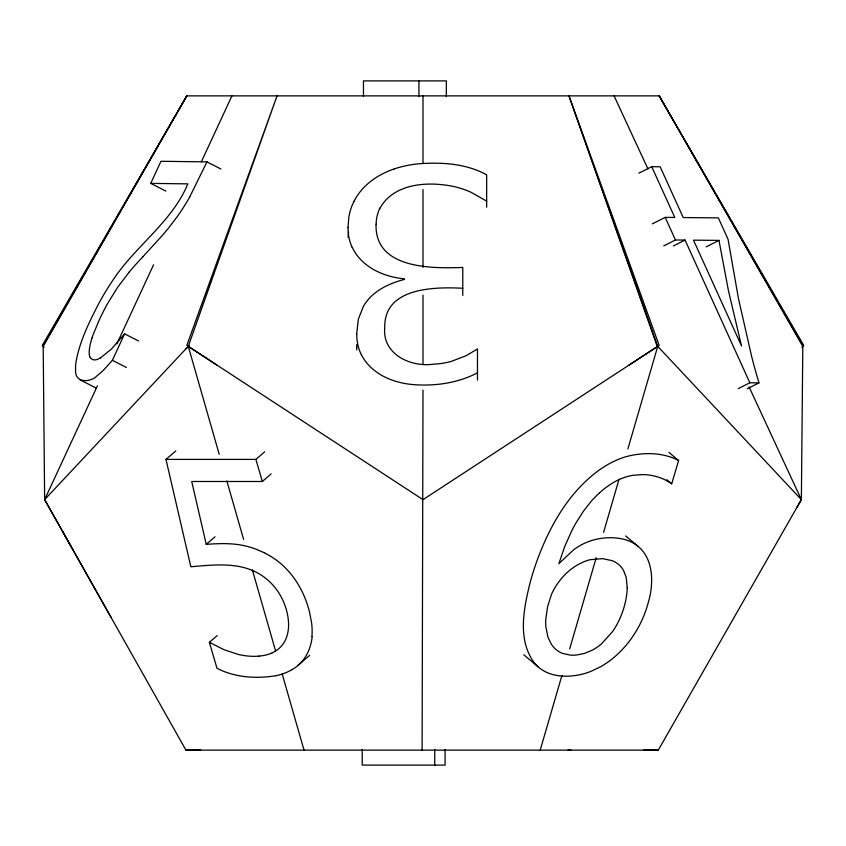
<?xml version="1.0" encoding="UTF-8"?>
<svg xmlns="http://www.w3.org/2000/svg" width="846" height="846" viewBox="0 0 846 846"><rect width="100%" height="100%" fill="white"/><g stroke="black" fill="none" stroke-linecap="round" stroke-linejoin="round"><path stroke-width="1.27" d="M422.112 750.127L423 390.122M796.89 507.484L801.374 499.648L802.812 345.411L659.182 95.873L186.818 95.873L42.3 345.411L44.108 347.315M376.068 224.211C374.577 269.07 431.735 268.563 462.773 267.452L462.773 295.518M347.981 227.648L348.838 217.126A66.2 59.283 0 0 1 354.051 201.232M356.674 333.884L358.355 319.069L363.389 306.379A51.278 45.927 0 0 1 371.796 295.814C380.859 287.365 392.597 282.469 404.451 279.423L404.451 278.82C383.672 276.98 361.538 267.082 352.243 247.328M356.674 347.209L356.769 344.629M348.076 237.388L348.584 232.153M540.203 750.127L561.934 675.457M569.675 648.871L596.197 557.736M603.568 532.42L619.039 479.259M627.891 448.888L657.733 346.363L568.967 95.873L659.182 345.411L423 499.648L186.818 345.411L277.033 95.873L188.267 346.363L186.025 348.753M599.412 492.964A64.592 47.429 -50 0 1 617.146 480.517A55.889 41.031 -50 0 1 632.861 475.304L642.526 474.585A84.727 62.213 -50 0 1 668.509 481.723L671.682 483.827L678.629 460.531L668.89 452.367M165.869 191.101L150.747 183.381L160.952 161.279L206.963 161.882L220.922 168.999M150.747 183.381L187.865 183.868C171.495 223.058 133.922 246.958 111.609 282.152A79.482 22.387 -63 0 0 101.076 299.347A78.118 22.007 -63 0 0 98.168 304.687C89.19 322.178 80.359 340.134 76.447 359.539A55.011 15.492 -63 0 0 75.643 365.567A59.104 16.645 -63 0 0 75.611 370.633C74.892 383.27 90.755 382.741 97.237 375.603A80.137 22.578 -63 0 0 104.481 369.142L112.381 360.301L124.605 333.842L138.564 340.959M206.963 161.882L189.747 196.896M191.63 750.138L185.94 750.127L44.637 499.637L97.427 385.818M116.885 343.888L153.56 264.809M201.359 161.766L231.931 95.873M354.083 201.242C362.056 185.348 377.559 174.509 394.12 169.01M379.981 208.201C394.014 182.884 428.562 181.245 453.636 186.501A85.023 76.151 0 0 1 470.831 192.169L486.662 201.158M643.552 750.127L658.283 750.127L801.363 499.637L749.133 387.024M43.199 346.363L186.818 95.873L43.188 345.411L44.637 499.637L71.18 546.685M124.605 333.842L111.545 348.912L100.41 358.027M129.29 271.978L117.668 287.259L107.463 303.746A74.945 21.108 -63 0 0 99.035 320.497L93.409 333.959A39.328 11.083 -63 0 0 92.098 337.808M44.637 499.637L189.155 345.411M142.71 256.941L162.062 235.706A149.552 42.131 -63 0 0 168.999 227.468L177.078 216.851A70.81 19.944 -63 0 0 189.758 196.917M801.892 347.315L803.7 345.411L659.182 95.873L802.801 346.363M599.402 492.943L596.589 495.608A78.593 57.708 -50 0 0 591.121 501.414L583.359 511.312L576.168 522.595A129.195 94.847 -50 0 0 571.695 530.876L564.716 546.548L558.836 563.7L573.704 549.741A52.008 38.186 -50 0 1 583.18 543.915C595.542 537.845 610.04 536.142 623.46 539.209A65.332 47.968 -50 0 1 633.252 543.037C653.535 554.511 654.349 581.752 648.512 601.686A108.552 79.693 -50 0 1 646.249 609.268C639.756 628.641 627.891 646.323 611.912 659.129A69.15 50.771 -50 0 1 600.226 666.944L590.857 671.386A71.699 52.642 -50 0 1 581.181 674.442C567.708 677.487 552.279 677.202 540.668 668.879A65.502 48.085 -50 0 1 534.228 662.799C517.096 639.439 523.854 607.904 530.283 581.963A262.059 192.402 -50 0 1 536.343 562.558C549.128 526.889 568.755 491.674 600.237 469.329A86.133 63.239 -50 0 1 612.906 461.853A78.414 57.57 -50 0 1 625.966 456.703C643.108 452.102 662.661 452.113 678.629 460.531M272.052 652.911C297.094 641.532 289.67 606.339 276.029 588.943A41.613 30.181 49.3 0 0 269.493 581.604L267.664 579.944A45.208 32.783 49.3 0 0 259.574 574.053C238.762 561.691 213.858 564.853 190.847 566.757L165.985 459.399L175.767 450.992M165.985 459.399L255.873 459.399L264.671 451.838M264.216 552.734L256.222 549.265A87.053 63.122 49.3 0 0 249.475 547.034C235.452 542.836 220.679 543.312 206.234 544.359L191.725 481.49L262.355 481.49L271.154 473.929M206.234 544.359L215.043 536.798M276.06 675.69C256.349 678.936 234.934 677.604 216.988 668.287L209.364 642.304L217.179 635.589M297.908 665.453L309.647 655.375M628.441 365.493L657.723 346.352M292.103 669.588L289.512 671.015A92.648 67.183 49.3 0 1 276.05 675.679M638.889 173.155L651.727 166.683L660.166 166.768L683.219 217.549L718.349 217.887L728.057 239.291L738.442 298.479L751.639 356.473A358.461 100.388 63.3 0 0 758.947 382.847M652.351 223.841L665.189 217.38L674.78 217.464L651.727 166.683M663.782 245.858L675.457 239.978L685.048 240.074L749.842 382.773L758.957 382.868L747.293 388.748M673.374 245.953L685.048 240.074M706.135 246.873L718.973 240.401L728.469 290.802L741.519 345.94L693.487 240.158L718.973 240.401M738.177 388.652L749.842 382.773M259.109 656.126L256.613 656.285A84.801 61.494 49.3 0 1 251.41 656.285A83.141 60.288 49.3 0 1 238.012 654.36L224 649.707L209.364 642.304M462.773 288.253C434.336 286.826 383.767 287.323 384.74 327.751C382.159 354.009 410.447 367.375 433.015 364.203A72.375 64.814 0 0 0 451.468 361.348L466.157 355.68L477.472 348.996L477.472 380.055M658.294 750.127L185.94 750.127L200.671 750.138M568.078 750.127L570.902 750.127M112.381 360.301L126.35 367.428M79.968 379.791L96.254 388.103M216.629 364.89L188.277 346.352L219.209 454.281M666.817 479.745L671.682 483.827M625.691 535.952L638.339 546.579M523.759 654.772L538.352 667.029M801.374 499.648L656.845 345.411L568.967 95.873M62.35 531.034L110.995 617.273M361.432 354.685C368.116 368.222 381.599 377.136 395.769 381.324A78.181 70.017 0 0 0 413.884 384.655C432.359 386.019 451.309 383.851 468.578 376.956A88.661 79.397 0 0 0 477.472 372.79M614.069 95.873L647.973 168.957M665.189 217.38L675.457 239.978M255.873 459.399L262.355 481.49M226.855 480.951L243.595 539.357M252.341 569.834L275.637 651.092M282.183 673.945L304.021 750.127M486.662 207.217L486.662 174.826C466.072 163.468 441.612 162.072 418.601 163.807A99.342 88.967 0 0 0 394.109 168.967M446.328 96.518L446.328 80.899L363.463 80.899L363.463 96.518M445.091 749.482L445.091 765.101L362.225 765.101L362.225 749.482M434.738 749.482L434.738 765.101M423 95.873L423 163.162M423 189.557L423 267.41M423 295.117L423 363.727M418.929 80.899L418.929 96.518M264.206 552.755A66.792 48.434 49.3 0 1 277.319 560.835C291.627 571.716 301.747 587.452 307.31 604.425A99.775 72.354 49.3 0 1 309.52 611.986L311.624 623.047A73.697 53.435 49.3 0 1 311.92 636.488M272.084 652.964A64.042 46.445 49.3 0 1 259.088 656.073M312.163 636.594A71.73 52.008 49.3 0 1 292.113 669.598M356.8 350.022A56.344 50.453 0 0 1 356.769 347.209M352.126 247.37A55.836 50.009 0 0 1 348.087 227.648M361.316 354.728A56.344 50.453 0 0 1 356.769 333.884M376.163 224.211A45.324 40.597 0 0 1 379.875 208.158M129.29 271.915A196.959 55.487 -63 0 1 142.688 257.036M100.473 357.869A56.566 15.937 -63 0 1 90.311 357.477M90.215 357.636A38.525 10.85 -63 0 1 92.024 337.861M627.246 587.695C626.801 600.808 622.836 613.741 616.565 625.226A58.617 43.04 -50 0 1 612.515 631.645L601.474 643.891A41.814 30.699 -50 0 1 592.359 650.109L584.449 653.44L576.263 655.047A51.13 37.531 -50 0 1 569.961 655.068L562.336 653.345A39.18 28.764 -50 0 1 557.535 650.711A46.202 33.914 -50 0 1 551.306 644.166L547.944 637.228L545.86 626.749A68.759 50.485 -50 0 1 545.755 619.568L547.595 606.624L551.391 594.643A47.757 35.067 -50 0 1 556.954 584.449L561.131 578.865A47.492 34.876 -50 0 1 570.881 569.379A46.192 33.914 -50 0 1 578.23 564.504L584.131 561.67A43.833 32.18 -50 0 1 590.212 559.682L602.659 558.635L612.25 560.697A42.152 30.942 -50 0 1 618.278 564.208L619.547 565.308A38.641 28.373 -50 0 1 623.639 570.648L626.199 577.384L627.246 587.695"/></g></svg>
